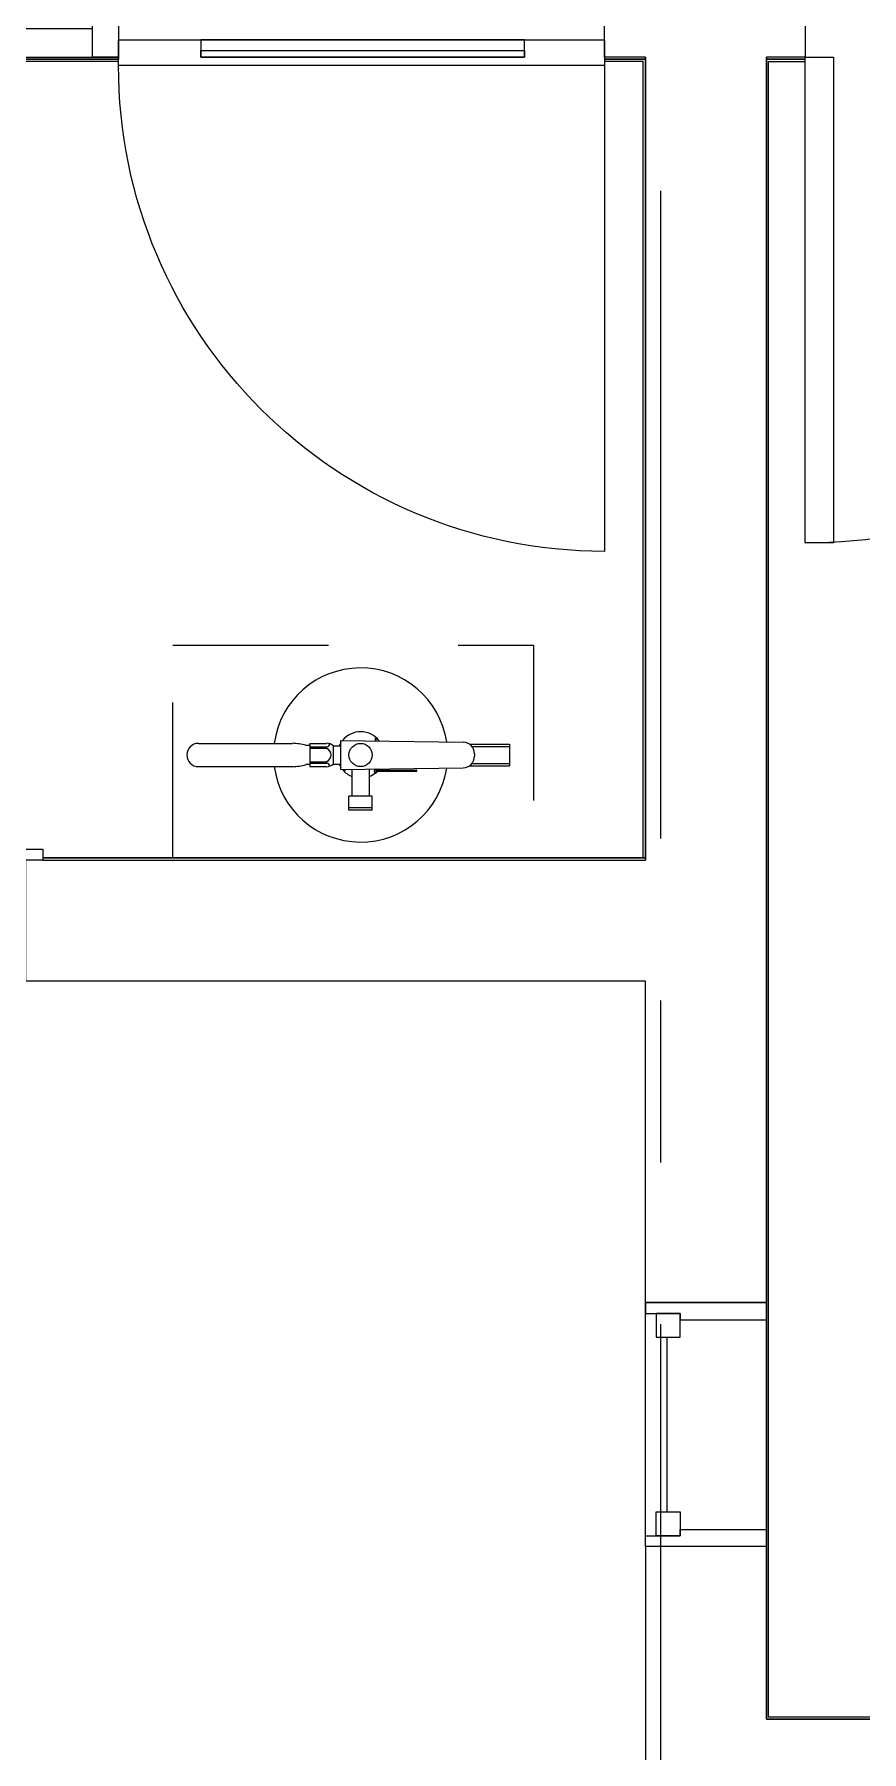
# Model space of a CAD drawing. Header units: inches. Extents: x 0.9 to 36.3, y 0.7 to 23.3.
# Drawn here: x 16.848 to 17.486, y 7.336 to 8.662 of the extents above; entities that cross this region are included whole.
import ezdxf

# ---------------------------------------------------------------- set-up
doc = ezdxf.new("R2010")
doc.units = ezdxf.units.IN
doc.linetypes.add('ACAD_ISO02W100', pattern=[15, 12, -3])
doc.layers.get('0').update_dxf_attribs({"color": 1})
doc.layers.add('Doors', color=7, linetype='Continuous', lineweight=5, true_color=0xf2db9c)
doc.layers.add('PDF_Geometry', color=7, linetype='Continuous', lineweight=9, true_color=0x777777)
doc.layers.add('Fire Extinguisher', color=12, linetype='Continuous', lineweight=15)

# ---------------------------------------------------------------- blocks, each defined once
blk = doc.blocks.new('Fire Extinguisher_top_dwgmodels.com')
at = {"color": 0}
for p, q in [((-111.7, 8), (-47, 8)), ((-34.9, 6.6), (-37.6, 6.6)), ((-34.9, 8), (-34.9, -8)), ((-34.9, 8), (-23.5, 8)), ((-34.9, 4.6), (-23.2, 4.6)), ((-34.8, 5.7), (-23.2, 5.7)), ((-18.9, 6.3), (-18.9, -6.3)), ((-18.9, 6.3), (-13.5, 6.3)), ((-13.5, -10), (-13.5, 10)), ((-13.5, 10), (70.6, 8.9)), ((10.3, 9.7), (10.3, 11.5)), ((10.7, 9.7), (10.7, 11.5)), ((75, 7.5), (102.5, 7.5)), ((76.7, 5.9), (102.5, 5.9)), ((78.5, 0.9), (78.5, -0.9)), ((102.5, 7.5), (102.5, -7.5)), ((-111.7, -8), (-47, -8)), ((-34.9, -6.6), (-37.6, -6.6)), ((-34.9, -4.6), (-23.2, -4.6)), ((-34.9, -8), (-23.5, -8)), ((-34.8, -5.7), (-23.2, -5.7)), ((-18.9, -6.3), (-13.5, -6.3)), ((-13.5, -10), (70.6, -8.9)), ((-6, -9.9), (-6, -28.4)), ((6, -9.7), (6, -28.4)), ((10.3, -9.7), (10.3, -9.7)), ((10.7, -9.9), (10.7, -9.7)), ((10.8, -10.2), (11, -9.9)), ((10.9, -10.4), (38.5, -10.4)), ((10.9, -11.2), (38.5, -11.2)), ((75, -7.5), (102.5, -7.5)), ((76.7, -5.9), (102.5, -5.9)), ((-8, -38), (-8, -28.4)), ((8, -28.4), (-8, -28.4)), ((8, -38), (8, -28.4)), ((-8, -36.1), (8, -36.1)), ((8, -38), (-8, -38))]:
    blk.add_line(p, q, dxfattribs=at)
blk.add_circle((0, 0), 8, dxfattribs=at)
for centre, radius, start, end in [((0, 0), 60, 8.6363, 172.3377), ((0, 0), 16, 37.0611, 141.3809), ((-111.7, 0), 8, 90, 270), ((-48.9, -37), 45.1, 75.4552, 87.5164), ((-23.6, 0.6), 7.45, 50.2127, 88.8117), ((-23.3, 7.7), 1.98, 271.9881, 358.9526), ((-25.5, 0), 5.13, 297.4534, 62.5466), ((0, 0), 16, 147.6298, 156.9032), ((10.5, 11.5), 0.177, 14.0852, 165.9148), ((70.5, 0.9), 8, 0, 89.221), ((0, 0), 60, 187.6623, 351.3637), ((-48.9, 37), 45.1, 272.4836, 284.5448), ((-23.6, -0.6), 7.45, 271.1883, 309.7873), ((-23.3, -7.7), 1.98, 1.0474, 88.0119), ((0, 0), 16, 203.0968, 212.3702), ((0, 0), 16, 218.6191, 247.9757), ((-11.2, -9.9), 0.819, 184.1848, 357.3731), ((10.5, -11), 1.25, 101.8101, 350.1732), ((10.5, -11), 0.907, 90, 346.3844), ((10.2, -9.7), 0.107, 282.2941, 2.9308), ((10.4, -9.9), 0.229, 277.2272, 346.9737), ((11.1, -10.8), 0.447, 116.5651, 243.4349), ((0, 0), 16, 312.0013, 315.4535), ((10.5, -11), 0.907, 40.2976, 70.7774), ((10.5, -11), 1.25, 27.9629, 66.6982), ((0, 0), 16, 319.3461, 322.9389), ((38.3, -10.8), 0.447, 296.5651, 63.4349), ((70.5, -0.9), 8, 270.779, 0), ((0, 0), 16, 292.0243, 310.0558)]:
    blk.add_arc(centre, radius, start, end, dxfattribs=at)

msp = doc.modelspace()

# ---------------------------------------------------------------- linework, layer by layer
at = {"layer": 'Doors', "linetype": 'ByBlock'}
for p, q in [((17.4426, 8.6446), (17.4643, 8.6446)), ((17.4426, 8.2697), (17.4426, 8.6446)), ((17.4643, 8.6446), (17.4643, 8.2697)), ((17.4643, 8.2697), (17.4426, 8.2697))]:
    msp.add_line(p, q, dxfattribs=at)
msp.add_lwpolyline([(17.2876, 8.6446), (17.2876, 8.263, -0.413987), (16.9126, 8.638)], format="xyb", dxfattribs=at)
msp.add_arc((17.4456, 8.6417), 0.372, 269.546, 0.454, dxfattribs=at)
at = {"layer": 'Fire Extinguisher', "linetype": 'ACAD_ISO02W100', "ltscale": 0.01}
msp.add_lwpolyline([(16.9546, 8.1906), (17.2329, 8.1906), (17.2329, 8.0263), (16.9546, 8.0263)], close=True, dxfattribs=at)
at = {"layer": 'PDF_Geometry', "linetype": 'ByBlock'}
for p, q in [((17.4426, 8.643), (17.4426, 8.6446)), ((17.4426, 8.6446), (17.4643, 8.6446)), ((17.4426, 8.2697), (17.4426, 8.6446)), ((17.4643, 8.6446), (17.4643, 8.2697)), ((17.4143, 8.0247), (17.4143, 8.6413)), ((17.4143, 8.6413), (17.4426, 8.6413)), ((17.4426, 8.6413), (17.4426, 8.643)), ((17.4643, 8.2697), (17.4426, 8.2697)), ((17.4143, 7.363), (17.4143, 8.0247)), ((18.3859, 7.363), (17.4143, 7.363))]:
    msp.add_line(p, q, dxfattribs=at)
for points in [[(18.6226, 8.8163), (18.5726, 8.8163), (18.5726, 8.693), (17.8176, 8.693), (17.8176, 8.6446), (18.5726, 8.6446), (18.5726, 7.3614), (17.4126, 7.3614), (17.4126, 7.4947), (17.3193, 7.4947), (17.3193, 6.9047)], [(16.8543, 8.0247), (17.3193, 8.0247), (17.3193, 8.6446), (17.2876, 8.6446), (17.2876, 8.693), (17.4426, 8.693), (17.4426, 8.6446), (17.4126, 8.6446), (17.4126, 8.0247), (17.4126, 7.683), (17.3193, 7.683), (17.3193, 7.9313), (16.841, 7.9313), (16.841, 8.0247)], [(16.8926, 8.6446), (16.8926, 8.6663), (16.726, 8.6663), (16.726, 8.6446)], [(16.9126, 8.658), (17.2876, 8.658)], [(17.226, 8.658), (16.976, 8.658)], [(15.966, 8.643), (16.1043, 8.0263), (15.966, 8.6446), (16.9126, 8.6446), (16.9126, 8.643), (15.966, 8.643), (16.9126, 8.643)], [(15.966, 8.6446), (16.1027, 8.0247), (16.2443, 8.0247), (16.2443, 8.033), (16.8543, 8.033), (16.8543, 8.0247), (16.2443, 8.0247), (16.2443, 8.033), (16.8543, 8.033), (16.8543, 8.0247), (17.2026, 8.0247)], [(16.8543, 8.0263), (17.3176, 8.0263), (17.3193, 8.0263), (17.3193, 8.6446), (17.3193, 8.0247)], [(16.976, 8.6496), (17.226, 8.6496)], [(17.4126, 8.643), (17.4426, 8.643), (17.4126, 8.643), (17.4126, 8.0247), (17.4126, 8.6446), (17.4126, 8.0247), (17.4126, 7.3614)], [(17.2876, 8.638), (16.9126, 8.638), (16.9126, 8.6413), (15.9677, 8.6413), (16.1043, 8.0263), (16.2443, 8.0263)], [(17.3193, 8.643), (17.2876, 8.643), (17.3193, 8.643), (17.3193, 8.0263), (17.3176, 8.0263), (17.3176, 8.6413), (17.2876, 8.6413)], [(17.331, 8.0413), (17.331, 8.5413)], [(16.8543, 8.0263), (17.3193, 8.0263), (16.8543, 8.0263)], [(18.5726, 7.3614), (17.4126, 7.3614), (17.4126, 8.0247), (17.4126, 7.3997)], [(17.331, 7.7913), (17.331, 7.9163)], [(17.3193, 7.683), (17.3193, 7.6747), (17.346, 7.6747), (17.346, 7.6697), (17.4126, 7.6697), (17.4126, 7.683)], [(17.331, 7.168), (17.331, 7.6664)], [(17.336, 7.5214), (17.336, 7.6564)], [(17.3193, 7.4947), (17.3193, 7.503), (17.346, 7.503), (17.346, 7.508), (17.4126, 7.508), (17.4126, 7.4947)], [(17.4126, 7.3614), (18.3859, 7.3614), (17.4126, 7.3614)]]:
    msp.add_lwpolyline(points, dxfattribs=at)
for points in [[(16.8926, 8.693), (16.9126, 8.693), (16.9126, 8.6446), (16.8926, 8.6446)], [(16.9126, 8.638), (16.9126, 8.658), (16.976, 8.658), (16.976, 8.6446), (17.226, 8.6446), (17.226, 8.658), (17.2876, 8.658), (17.2876, 8.638)], [(16.976, 8.6446), (16.976, 8.6496), (17.226, 8.6496), (17.226, 8.6446)], [(17.226, 8.6446), (16.976, 8.6446)], [(17.4126, 7.4947), (17.3193, 7.4947), (17.3193, 7.683), (17.4126, 7.683)], [(17.3276, 7.6564), (17.346, 7.6564), (17.346, 7.6747), (17.3276, 7.6747)], [(17.3276, 7.5214), (17.346, 7.5214), (17.346, 7.503), (17.3276, 7.503)]]:
    msp.add_lwpolyline(points, close=True, dxfattribs=at)

# ---------------------------------------------------------------- block references
at = {"layer": 'Fire Extinguisher', "xscale": 0.001120411850034704, "yscale": 0.001120411850034704, "zscale": 0.001120411850034704}
msp.add_blockref('Fire Extinguisher_top_dwgmodels.com', (17.0994, 8.1058), dxfattribs=at)

doc.saveas('drawing.dxf')
